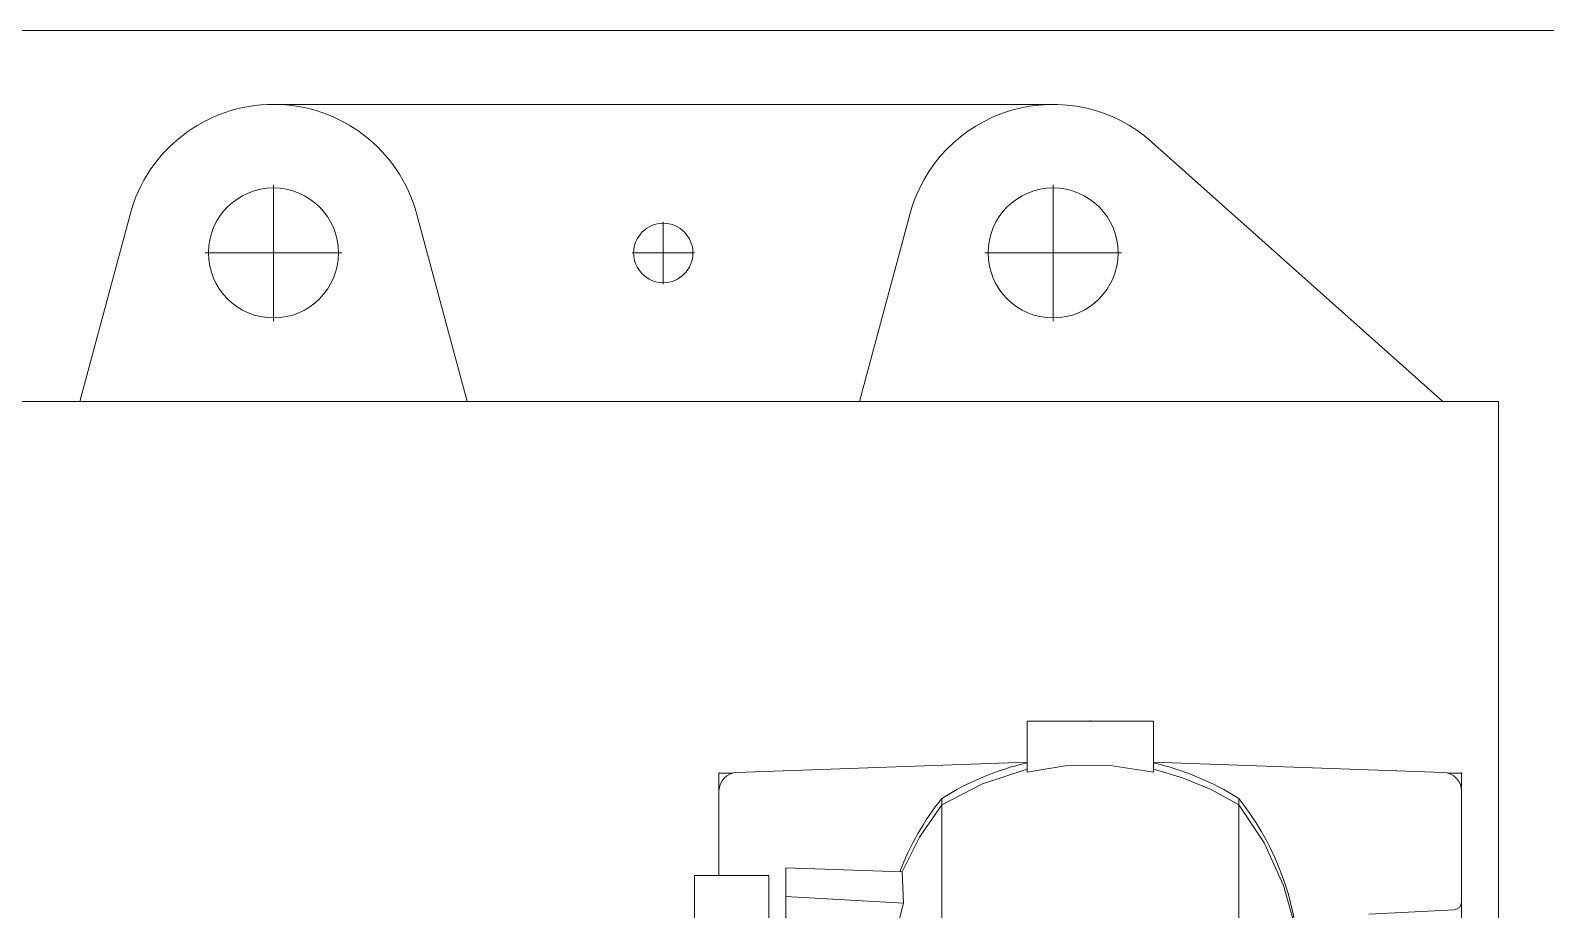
# Model space of a CAD drawing. Header units: millimetres. Extents: x -69706 to 52883, y -6882 to 68885.
# Drawn here: x 27057 to 27656, y 59577 to 59924 of the extents above; entities that cross this region are included whole.
import ezdxf

# ---------------------------------------------------------------- set-up
doc = ezdxf.new("R2010")
doc.units = ezdxf.units.MM
doc.layers.add('188K-SM-03-F20-MECH-EQ-Y2257103$0$XFM7Q20PCW-200K$0$PCW EQ', color=22, linetype='Continuous', lineweight=9)

# ---------------------------------------------------------------- blocks, each defined once
blk = doc.blocks.new('188K-SM-03-F20-MECH-EQ-Y2257103$0$XFM7Q20PCW-200K$0$PCW-防震基座-更新後 - PCW-防震基座-更新後-V1242-CUB_L40')
at = {"extrusion": (0, 0, -1)}
blk.add_line((-939.47, -397.39), (68.31, -397.39), dxfattribs=at)
blk = doc.blocks.new('188K-SM-03-F20-MECH-EQ-Y2257103$0$0-KSB 400HP')
for p, q in [((55, 260), (18.988, 260)), ((55, 30.36), (55, 260)), ((30.77, 258.533), (35.231, 258.533)), ((34.938, 258.255), (34.76, 254.867)), ((39.625, 258.533), (35.231, 258.533)), ((39.625, 258.533), (40.333, 258.533)), ((40.333, 258.533), (40.333, 257.99)), ((40.759, 246.36), (40.358, 257.826)), ((65.246, 246.303), (55, 257.8)), ((20.06, 249.733), (39.328, 249.733)), ((42.387, 246.36), (40.364, 246.36)), ((42.387, 241.373), (42.387, 246.36)), ((60.867, 245.095), (60.867, 239.705)), ((58.172, 242.4), (63.562, 242.4)), ((66.733, 211.6), (66.733, 242.4)), ((40.358, 229.908), (40.759, 241.373)), ((42.387, 241.373), (40.364, 241.373)), ((20.06, 238), (39.328, 238)), ((32.884, 235.896), (35.199, 236.486)), ((35.454, 231.84), (35.199, 236.486)), ((35.199, 236.486), (36.431, 236.441)), ((55, 234.754), (62.385, 236.733)), ((36.431, 236.441), (36.433, 236.427)), ((36.593, 231.84), (36.433, 236.428)), ((36.593, 231.84), (25.192, 231.84)), ((36.291, 231.165), (16.598, 231.165)), ((36.291, 228.232), (36.291, 231.165)), ((40.333, 229.743), (40.333, 229.2)), ((36.291, 229.2), (39.625, 229.2)), ((40.333, 229.2), (39.625, 229.2)), ((36.291, 228.232), (13.87, 228.232)), ((60.867, 228.232), (60.867, 225.768)), ((59.635, 227), (62.099, 227)), ((62.385, 217.267), (55, 219.246)), ((60.867, 214.295), (60.867, 208.905)), ((58.172, 211.6), (63.562, 211.6)), ((55, 203.954), (62.385, 205.933))]:
    blk.add_line(p, q)
for points in [[(39.075, 249.733), (37.579, 250.737), (35.891, 251.5), (34.59, 251.871), (33.233, 252.082)], [(40.483, 246.36), (40.147, 247.513), (39.682, 248.637), (39.075, 249.733)], [(40.364, 246.36), (40.629, 244.656), (40.612, 242.879), (40.364, 241.373)], [(39.075, 238), (39.91, 239.604), (40.483, 241.373)], [(36.431, 236.441), (37.795, 237.12), (39.075, 238)]]:
    blk.add_lwpolyline(points)
for centre, radius in [((60.867, 242.4), 2.567), ((60.867, 227), 1.173), ((60.867, 211.6), 2.567)]:
    blk.add_circle(centre, radius)
for centre, radius, start, end in [((35.231, 258.24), 0.293, 90, 177), ((39.625, 257.8), 0.733, 2, 90), ((32.475, 241.128), 11, 51.46793, 84.03317), ((30.023, 243.867), 11, 13.1009, 32.23095), ((60.867, 242.4), 5.867, 285, 41.70892), ((30.023, 243.867), 11, 327.76905, 346.8991), ((32.475, 246.605), 11, 291.10549, 308.53207), ((39.625, 229.933), 0.733, 270, 358), ((60.867, 211.6), 5.867, 285, 75)]:
    blk.add_arc(centre, radius, start, end)
for p in [(40.333, 258.533), (42.387, 243.867), (40.333, 229.2)]:
    blk.add_point(p)

msp = doc.modelspace()

# ---------------------------------------------------------------- block references
at = {"layer": '188K-SM-03-F20-MECH-EQ-Y2257103$0$XFM7Q20PCW-200K$0$PCW EQ'}
for name, p, xscale, yscale, zscale, rotation in [('188K-SM-03-F20-MECH-EQ-Y2257103$0$XFM7Q20PCW-200K$0$PCW-防震基座-更新後 - PCW-防震基座-更新後-V1242-CUB_L40', (27840.364, 59407.352), -1.300000000000002, 1.300000000000002, 1.300000000000002, 180), ('188K-SM-03-F20-MECH-EQ-Y2257103$0$0-KSB 400HP', (25036.953, 59227.388), -10, 10, 10, 270)]:
    msp.add_blockref(name, p, dxfattribs=dict(at, xscale=xscale, yscale=yscale, zscale=zscale, rotation=rotation))

doc.saveas('drawing.dxf')
